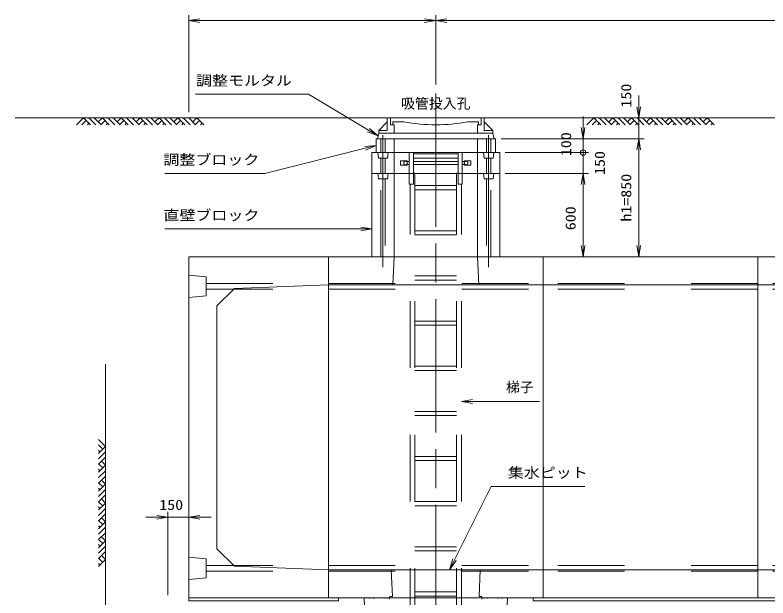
# Model space of a CAD drawing. Units: millimetres at full size. Extents: x 37600 to 71200, y -83280 to -59520.
# Drawn here: x 53100 to 58518, y -67726 to -63530 of the extents above; entities that cross this region are included whole.
import ezdxf
from ezdxf.enums import TextEntityAlignment as Align

# ---------------------------------------------------------------- set-up
doc = ezdxf.new("R2010")
doc.units = ezdxf.units.MM
doc.header["$LTSCALE"] = 80.0044
doc.linetypes.add('CHAIN', pattern=[18.5, 12, -1.5, 3.5, -1.5])
doc.linetypes.add('DASHED_SPACED', pattern=[12, 6, -6])
for name, color, linetype, lineweight in [('0_2', 4, 'Continuous', 13), ('FRP', 4, 'DASHED_SPACED', 13), ('寸法', 6, 'Continuous', 13), ('文字', 2, 'Continuous', 13), ('ﾊｯﾁﾝｸﾞ', 4, 'Continuous', 9)]:
    doc.layers.add(name, color=color, linetype=linetype, lineweight=lineweight)
doc.styles.add('ＭＳ ゴシック', font='')
doc.styles.get('ＭＳ ゴシック').set_extended_font_data('MS Gothic')

# ---------------------------------------------------------------- blocks, each defined once
blk = doc.blocks.new('open_arrow')
at = {"color": 0, "linetype": 'Continuous', "lineweight": -2}
blk.add_lwpolyline([(7.5, 1.25), (0, 0), (7.5, -1.25)], dxfattribs=at)
blk = doc.blocks.new('dimension_origin')
at = {"color": 0, "linetype": 'Continuous', "lineweight": -2}
blk.add_circle((0, 0), 1.25, dxfattribs=at)

msp = doc.modelspace()

# ---------------------------------------------------------------- linework, layer by layer
at = {"layer": '0_2', "color": 2, "linetype": 'CHAIN'}
for p, q in [((56127.5, -64095), (56127.5, -68694.49)), ((55747.5, -64395), (55747.5, -65345)), ((56507.5, -64395), (56507.5, -65345))]:
    msp.add_line(p, q, dxfattribs=at)
at = {"layer": '0_2'}
for p, q in [((67780, -64270), (53100, -64270)), ((55717.5, -64360), (55778.5, -64299)), ((55778.5, -64270), (56476.5, -64270)), ((55778.5, -64360), (55778.5, -64270)), ((55800.5, -64320), (55800.5, -64270)), ((55819, -64298), (55897.5, -64298)), ((55819, -64320), (55819, -64298)), ((56357.5, -64298), (56436, -64298)), ((56436, -64320), (56436, -64298)), ((56454.5, -64320), (56454.5, -64270)), ((56476.5, -64360), (56476.5, -64270)), ((56476.5, -64299), (56537.5, -64360)), ((55717.5, -64380), (55717.5, -64360)), ((55717.5, -64360), (55778.5, -64360)), ((55800.5, -64320), (55827.5, -64320)), ((55827.5, -64380), (55827.5, -64320)), ((56427.5, -64320), (56454.5, -64320)), ((56427.5, -64380), (56427.5, -64320)), ((56537.5, -64360), (56476.5, -64360)), ((56537.5, -64380), (56537.5, -64360)), ((55717.5, -64380), (56537.5, -64380)), ((55717.5, -64420), (56537.5, -64420))]:
    msp.add_line(p, q, dxfattribs=at)
at = {"layer": '0_2', "linetype": 'DASHED_SPACED'}
for p, q in [((54475, -65463), (55355, -65463)), ((55355, -65463), (56900, -65463)), ((58445, -65463), (56900, -65463)), ((59990, -65463), (58445, -65463)), ((54475, -65503), (55355, -65503)), ((55355, -65503), (56900, -65503)), ((58445, -65503), (56900, -65503)), ((59990, -65503), (58445, -65503)), ((54475, -67493), (55355, -67493)), ((55355, -67493), (56900, -67493)), ((58445, -67493), (56900, -67493)), ((59990, -67493), (58445, -67493)), ((54475, -67533), (55355, -67533)), ((55355, -67533), (56900, -67533)), ((58445, -67533), (56900, -67533)), ((59990, -67533), (58445, -67533))]:
    msp.add_line(p, q, dxfattribs=at)
at = {"layer": '0_2', "color": 3}
for p, q in [((55355, -65473), (56900, -65473)), ((58445, -65473), (56900, -65473)), ((59990, -65473), (58445, -65473)), ((55355, -67523), (56900, -67523)), ((58445, -67523), (56900, -67523)), ((59990, -67523), (58445, -67523))]:
    msp.add_line(p, q, dxfattribs=at)
at = {"layer": '0_2'}
msp.add_lwpolyline([(55717.5, -64380), (56537.5, -64380), (56547.5, -64420), (55707.5, -64420)], close=True, dxfattribs=at)
at = {"layer": '0_2', "color": 3}
for points in [[(55697.5, -64520), (56557.5, -64520), (56557.5, -64420), (55697.5, -64420)], [(55827.5, -64670), (56427.5, -64670), (56427.5, -64420), (55827.5, -64420)], [(55827.5, -64520), (56427.5, -64520), (56427.5, -64420), (55827.5, -64420)], [(55667.5, -64670), (56587.5, -64670), (56587.5, -64520), (55667.5, -64520)], [(55667.5, -65270), (56587.5, -65270), (56587.5, -64670), (55667.5, -64670)], [(55827.5, -65270), (56427.5, -65270), (56427.5, -64670), (55827.5, -64670)], [(55355, -65270), (54350, -65270), (54350, -67726), (55355, -67726)], [(55355, -67726), (56900, -67726), (56900, -65270), (55355, -65270)], [(55817.5, -65473), (56437.5, -65473), (56427.5, -65270), (55827.5, -65270)], [(58445, -67726), (56900, -67726), (56900, -65270), (58445, -65270)], [(59990, -67726), (58445, -67726), (58445, -65270), (59990, -65270)], [(56439.74, -67717), (56459.02, -67717), (56462.02, -67726), (55792.98, -67726), (55795.98, -67717), (55815.26, -67717), (55807.5, -67523), (56447.5, -67523)]]:
    msp.add_lwpolyline(points, close=True, dxfattribs=at)
at = {"layer": '0_2', "linetype": 'DASHED_SPACED'}
for points in [[(55762.5, -64520), (55732.5, -64520), (55732.5, -64420), (55762.5, -64420)], [(56492.5, -64520), (56522.5, -64520), (56522.5, -64420), (56492.5, -64420)], [(55780, -64560), (55715, -64560), (55710, -64520), (55785, -64520)], [(56475, -64560), (56540, -64560), (56545, -64520), (56470, -64520)], [(55762.5, -64670), (55732.5, -64670), (55732.5, -64560), (55762.5, -64560)], [(56492.5, -64670), (56522.5, -64670), (56522.5, -64560), (56492.5, -64560)], [(55780, -64710), (55715, -64710), (55710, -64670), (55785, -64670)], [(56475, -64710), (56540, -64710), (56545, -64670), (56470, -64670)], [(55762.5, -65270), (55732.5, -65270), (55732.5, -64710), (55762.5, -64710)], [(56492.5, -65270), (56522.5, -65270), (56522.5, -64710), (56492.5, -64710)], [(54350, -65563), (54475, -65550.5), (54475, -65415.5), (54350, -65403)], [(54350, -67433), (54475, -67445.5), (54475, -67580.5), (54350, -67593)]]:
    msp.add_lwpolyline(points, close=True, dxfattribs=at)
at = {"layer": '0_2', "color": 3}
for points in [[(55827.5, -64420), (56427.5, -64420), (55827.5, -64420)], [(55355, -65473), (54678, -65498), (54553, -65623), (54553, -67373), (54678, -67498), (55355, -67523)], [(55650.62, -67730.5), (55648.12, -67726), (55612.46, -67726), (55632.46, -68229)], [(55755.62, -67730.5), (55753.12, -67726), (55678.12, -67726), (55675.62, -67730.5)], [(55795.98, -67735), (55792.98, -67726), (55783.12, -67726), (55780.62, -67730.5)], [(56474.38, -67730.5), (56471.88, -67726), (56462.02, -67726), (56459.02, -67735)], [(56579.38, -67730.5), (56576.88, -67726), (56501.88, -67726), (56499.38, -67730.5)], [(56622.54, -68229), (56642.54, -67726), (56606.88, -67726), (56604.38, -67730.5)]]:
    msp.add_lwpolyline(points, dxfattribs=at)
at = {"layer": '0_2'}
msp.add_lwpolyline([(54200, -68046), (53750, -68046), (53750, -66043)], dxfattribs=at)
at = {"layer": '0_2', "color": 7}
msp.add_lwpolyline([(54350, -67726), (55427.5, -67726), (55427.5, -67746), (54350, -67746)], close=True, dxfattribs=at)
at = {"layer": '0_2'}
msp.add_arc((56127.5, -63106.73), 1213.27, 259.07231, 280.92769, dxfattribs=at)
at = {"layer": 'FRP'}
for p, q in [((55936.86, -64747.45), (55936.86, -64520)), ((55936.86, -64520), (55966.86, -64520)), ((55966.86, -64747.45), (55966.86, -64520)), ((56288.14, -64747.45), (56288.14, -64520)), ((56288.14, -64520), (56318.14, -64520)), ((56318.14, -64747.45), (56318.14, -64520)), ((55966.86, -64530), (56288.14, -64530)), ((55966.86, -64560), (56288.14, -64560)), ((55874.5, -64578.5), (55919.3, -64578.5)), ((55874.5, -64611.5), (55874.5, -64578.5)), ((55874.5, -64611.5), (55918.79, -64611.5)), ((55918.79, -64611.5), (55923.5, -64606)), ((55919.3, -64578.5), (55923.5, -64584)), ((55923.5, -64584), (55936.86, -64584)), ((55923.5, -64606), (55936.86, -64606)), ((55966.86, -64584), (56288.14, -64584)), ((55966.86, -64606), (56288.14, -64606)), ((56318.14, -64584), (56331.5, -64584)), ((56318.14, -64606), (56331.5, -64606)), ((56331.5, -64584), (56335.7, -64578.5)), ((56331.5, -64606), (56336.2, -64611.5)), ((56335.7, -64578.5), (56380.5, -64578.5)), ((56336.2, -64611.5), (56380.5, -64611.5)), ((56380.5, -64611.5), (56380.5, -64578.5)), ((56380.5, -64611.5), (56380.5, -64578.5)), ((55966.86, -64667.45), (55977.5, -64667.45)), ((55977.5, -67991), (55977.5, -64667.45)), ((56277.5, -67991), (56277.5, -64667.45)), ((56277.5, -64667.45), (56288.14, -64667.45)), ((55936.86, -64747.45), (55966.86, -64747.45)), ((55942.5, -67991), (55942.5, -64747.45)), ((55977.5, -64758), (56277.5, -64758)), ((55977.5, -64788), (56277.5, -64788)), ((56288.14, -64747.45), (56318.14, -64747.45)), ((56312.5, -67991), (56312.5, -64747.45)), ((55977.5, -65083), (56277.5, -65083)), ((55977.5, -65113), (56277.5, -65113)), ((55977.5, -65408), (56277.5, -65408)), ((55977.5, -65438), (56277.5, -65438)), ((55977.5, -65733), (56277.5, -65733)), ((55977.5, -65763), (56277.5, -65763)), ((55977.5, -66058), (56277.5, -66058)), ((55977.5, -66088), (56277.5, -66088)), ((55977.5, -66383), (56277.5, -66383)), ((55977.5, -66413), (56277.5, -66413)), ((55977.5, -66708), (56277.5, -66708)), ((55977.5, -66738), (56277.5, -66738)), ((55977.5, -67033), (56277.5, -67033)), ((55977.5, -67063), (56277.5, -67063)), ((55977.5, -67358), (56277.5, -67358)), ((55977.5, -67388), (56277.5, -67388)), ((55977.5, -67683), (56277.5, -67683)), ((55977.5, -67713), (56277.5, -67713))]:
    msp.add_line(p, q, dxfattribs=at)
for centre in [(55909.68, -64595), (56345.32, -64595)]:
    msp.add_circle(centre, 13, dxfattribs=at)
at = {"layer": '寸法'}
for p, q in [((54350, -64230), (54350, -63530)), ((56127.5, -64030), (56127.5, -63530)), ((56127.5, -64030), (56127.5, -63530)), ((54350, -63570), (56127.5, -63570)), ((56127.5, -63570), (63852.5, -63570)), ((57587.5, -64580), (57587.5, -64110)), ((56627.5, -64270), (57627.5, -64270)), ((57187.5, -64600), (57187.5, -64260)), ((56597.5, -64420), (57227.5, -64420)), ((56627.5, -64420), (57627.5, -64420)), ((56627.5, -64420), (57627.5, -64420)), ((57187.5, -64440), (57187.5, -64830)), ((57587.5, -65270), (57587.5, -64420)), ((56627.5, -64520), (57227.5, -64520)), ((56627.5, -64520), (57227.5, -64520)), ((56627.5, -64670), (57227.5, -64670)), ((56627.5, -64670), (57227.5, -64670)), ((57187.5, -64670), (57187.5, -65270)), ((56627.5, -65270), (57627.5, -65270)), ((56627.5, -65270), (57227.5, -65270)), ((54200, -67706), (54200, -67106)), ((54350, -67686), (54350, -67106)), ((54510, -67146), (54040, -67146))]:
    msp.add_line(p, q, dxfattribs=at)
for points in [[(55712.5, -64400), (55643.9, -64358.84), (55212.5, -64100), (54399.17, -64100)], [(55697.5, -64470), (55619.89, -64489.4), (54897.5, -64670), (54177.5, -64670)], [(55667.5, -65070), (55587.5, -65070), (54898.17, -65070), (54178.17, -65070)], [(56312.5, -66312), (56392.5, -66312), (56872.65, -66312)], [(56225.83, -67523), (56261.61, -67451.45), (56525.83, -66923), (57199.17, -66923)]]:
    msp.add_lwpolyline(points, dxfattribs=at)
at = {"layer": 'ﾊｯﾁﾝｸﾞ'}
for p, q in [((53542.35, -64320), (53592.35, -64270)), ((53581.24, -64320), (53611.8, -64289.44)), ((53592.35, -64270), (53642.35, -64320)), ((53631.24, -64270), (53681.24, -64320)), ((53670.13, -64270), (53720.13, -64320)), ((53699.18, -64299.05), (53728.24, -64270)), ((53718.63, -64318.5), (53747.68, -64289.44)), ((53728.24, -64270), (53778.24, -64320)), ((53767.13, -64270), (53817.13, -64320)), ((53806.02, -64270), (53856.02, -64320)), ((53835.07, -64299.05), (53864.12, -64270)), ((53854.51, -64318.5), (53883.56, -64289.44)), ((53864.12, -64270), (53914.12, -64320)), ((53903.01, -64270), (53953.01, -64320)), ((53941.9, -64270), (53991.9, -64320)), ((53970.95, -64299.05), (54000, -64270)), ((53990.39, -64318.5), (54019.44, -64289.44)), ((54000, -64270), (54050, -64320)), ((54038.89, -64270), (54088.89, -64320)), ((54077.78, -64270), (54127.78, -64320)), ((54106.83, -64299.05), (54135.88, -64270)), ((54126.28, -64318.5), (54155.33, -64289.44)), ((54135.88, -64270), (54185.88, -64320)), ((54174.77, -64270), (54224.77, -64320)), ((54213.66, -64270), (54263.66, -64320)), ((54242.71, -64299.05), (54271.76, -64270)), ((54262.16, -64318.5), (54291.21, -64289.44)), ((54271.76, -64270), (54321.76, -64320)), ((54310.65, -64270), (54360.65, -64320)), ((54349.54, -64270), (54399.54, -64320)), ((54378.59, -64299.05), (54407.65, -64270)), ((54398.04, -64318.5), (54427.09, -64289.44)), ((54407.65, -64270), (54457.65, -64320)), ((57214.85, -64320), (57264.85, -64270)), ((57253.74, -64320), (57284.3, -64289.44)), ((57264.85, -64270), (57314.85, -64320)), ((57303.74, -64270), (57353.74, -64320)), ((57342.63, -64270), (57392.63, -64320)), ((57371.68, -64299.05), (57400.74, -64270)), ((57391.13, -64318.5), (57420.18, -64289.44)), ((57400.74, -64270), (57450.74, -64320)), ((57439.63, -64270), (57489.63, -64320)), ((57478.52, -64270), (57528.52, -64320)), ((57507.57, -64299.05), (57536.62, -64270)), ((57527.01, -64318.5), (57556.06, -64289.44)), ((57536.62, -64270), (57586.62, -64320)), ((57575.51, -64270), (57625.51, -64320)), ((57614.4, -64270), (57664.4, -64320)), ((57643.45, -64299.05), (57672.5, -64270)), ((57662.89, -64318.5), (57691.94, -64289.44)), ((57672.5, -64270), (57722.5, -64320)), ((57711.39, -64270), (57761.39, -64320)), ((57750.28, -64270), (57800.28, -64320)), ((57779.33, -64299.05), (57808.38, -64270)), ((57798.78, -64318.5), (57827.83, -64289.44)), ((57808.38, -64270), (57858.38, -64320)), ((57847.27, -64270), (57897.27, -64320)), ((57886.16, -64270), (57936.16, -64320)), ((57915.21, -64299.05), (57944.26, -64270)), ((57934.66, -64318.5), (57963.71, -64289.44)), ((57944.26, -64270), (57994.26, -64320)), ((57983.15, -64270), (58033.15, -64320)), ((58022.04, -64270), (58072.04, -64320)), ((58051.09, -64299.05), (58080.15, -64270)), ((58070.54, -64318.5), (58099.59, -64289.44)), ((58080.15, -64270), (58130.15, -64320)), ((53620.13, -64320), (53631.24, -64308.89)), ((53756.02, -64320), (53767.13, -64308.89)), ((53891.9, -64320), (53903.01, -64308.89)), ((54027.78, -64320), (54038.89, -64308.89)), ((54163.66, -64320), (54174.77, -64308.89)), ((54299.54, -64320), (54310.65, -64308.89)), ((54435.43, -64320), (54446.54, -64308.89)), ((57292.63, -64320), (57303.74, -64308.89)), ((57428.52, -64320), (57439.63, -64308.89)), ((57564.4, -64320), (57575.51, -64308.89)), ((57700.28, -64320), (57711.39, -64308.89)), ((57836.16, -64320), (57847.27, -64308.89)), ((57972.04, -64320), (57983.15, -64308.89)), ((58107.93, -64320), (58119.04, -64308.89)), ((53700, -66585.35), (53750, -66635.35)), ((53700, -66624.24), (53730.56, -66654.8)), ((53750, -66635.35), (53700, -66685.35)), ((53700, -66663.13), (53711.11, -66674.24)), ((53750, -66674.24), (53700, -66724.24)), ((53750, -66713.13), (53700, -66763.13)), ((53720.95, -66742.18), (53750, -66771.24)), ((53750, -66771.24), (53700, -66821.24)), ((53700, -66799.02), (53711.11, -66810.13)), ((53701.5, -66761.63), (53730.56, -66790.68)), ((53750, -66810.13), (53700, -66860.13)), ((53750, -66849.02), (53700, -66899.02)), ((53750, -66907.12), (53700, -66957.12)), ((53701.5, -66897.51), (53730.56, -66926.56)), ((53720.95, -66878.07), (53750, -66907.12)), ((53700, -66934.9), (53711.11, -66946.01)), ((53750, -66946.01), (53700, -66996.01)), ((53750, -66984.9), (53700, -67034.9)), ((53720.95, -67013.95), (53750, -67043)), ((53750, -67043), (53700, -67093)), ((53701.5, -67033.39), (53730.56, -67062.44)), ((53700, -67070.78), (53711.11, -67081.89)), ((53750, -67081.89), (53700, -67131.89)), ((53750, -67120.78), (53700, -67170.78)), ((53750, -67178.88), (53700, -67228.88)), ((53701.5, -67169.28), (53730.56, -67198.33)), ((53720.95, -67149.83), (53750, -67178.88)), ((53700, -67206.66), (53711.11, -67217.77)), ((53750, -67217.77), (53700, -67267.77)), ((53750, -67256.66), (53700, -67306.66)), ((53720.95, -67285.71), (53750, -67314.76)), ((53750, -67314.76), (53700, -67364.76)), ((53701.5, -67305.16), (53730.56, -67334.21)), ((53700, -67342.54), (53711.11, -67353.65)), ((53750, -67353.65), (53700, -67403.65)), ((53750, -67392.54), (53700, -67442.54)), ((53701.5, -67441.04), (53730.56, -67470.09)), ((53720.95, -67421.59), (53750, -67450.65)), ((53750, -67450.65), (53700, -67500.65)), ((53700, -67478.43), (53711.11, -67489.54))]:
    msp.add_line(p, q, dxfattribs=at)
msp.add_lwpolyline([(56827.5, -67746), (63152.5, -67746), (63152.5, -67726), (56827.5, -67726)], close=True, dxfattribs=at)

# ---------------------------------------------------------------- block references
at = {"layer": '寸法', "xscale": 10.7, "yscale": 10.7}
for p in [(54350, -63570), (56127.5, -63570), (56312.5, -66312), (54350, -67146)]:
    msp.add_blockref('open_arrow', p, dxfattribs=at)
at = {"layer": '寸法'}
for name, p, xscale, yscale, rotation in [('open_arrow', (56127.5, -63570), 10.7, 10.7, 180), ('open_arrow', (57587.5, -64270), 10.7, 10.7, 90), ('open_arrow', (55712.5, -64400), 10.7, 10.7, 149), ('open_arrow', (57187.5, -64420), 10.7, 10.7, 90), ('open_arrow', (55697.5, -64470), 10.7, 10.7, 194), ('open_arrow', (57587.5, -64420), 10.7, 10.7, 270), ('open_arrow', (57587.5, -64420), 10.7, 10.7, 270), ('dimension_origin', (57187.5, -64520), 16, 16, 90), ('dimension_origin', (57187.5, -64520), 16, 16, 270), ('open_arrow', (57187.5, -64670), 10.7, 10.7, 270), ('open_arrow', (57187.5, -64670), 10.7, 10.7, 270), ('open_arrow', (55667.5, -65070), 10.7, 10.7, 180), ('open_arrow', (57187.5, -65270), 10.7, 10.7, 90), ('open_arrow', (57587.5, -65270), 10.7, 10.7, 90), ('open_arrow', (54200, -67146), 10.7, 10.7, 180), ('open_arrow', (56225.83, -67523), 10.7, 10.7, 63.4)]:
    msp.add_blockref(name, p, dxfattribs=dict(at, xscale=xscale, yscale=yscale, rotation=rotation))

# ---------------------------------------------------------------- texts
at = {"layer": '寸法', "style": 'ＭＳ ゴシック', "width": 1.15}
for s, p in [('調整モルタル', (55092.5, -64060)), ('調整ブロック', (54857.5, -64630)), ('直壁ブロック', (54858.17, -65030))]:
    msp.add_text(s, height=73.31, dxfattribs=at).set_placement(p, align=Align.BOTTOM_RIGHT)
for s, p in [('150', (57497.5, -64110)), ('100', (57065.09, -64459.58)), ('150', (57307.44, -64595)), ('h1=850', (57497.5, -64845)), ('600', (57097.5, -64992.89))]:
    msp.add_text(s, height=73.31, rotation=90, dxfattribs=at).set_placement(p, align=Align.MIDDLE_CENTER)
at = {"layer": '寸法', "color": 3, "style": 'ＭＳ ゴシック'}
msp.add_text('梯子', height=73.31, dxfattribs=at).set_placement((56632.5, -66172), align=Align.TOP_LEFT)
at = {"layer": '寸法', "style": 'ＭＳ ゴシック', "width": 1.15}
msp.add_text('集水ピット', height=73.31, dxfattribs=at).set_placement((56645.83, -66883), align=Align.BOTTOM_LEFT)
msp.add_text('150', height=73.31, dxfattribs=at).set_placement((54223.5, -67056), align=Align.MIDDLE_CENTER)
at = {"layer": '文字', "style": 'ＭＳ ゴシック'}
msp.add_text('吸管投入孔', height=73.31, dxfattribs=at).set_placement((56127.5, -64130), align=Align.TOP_CENTER)

doc.saveas('drawing.dxf')
